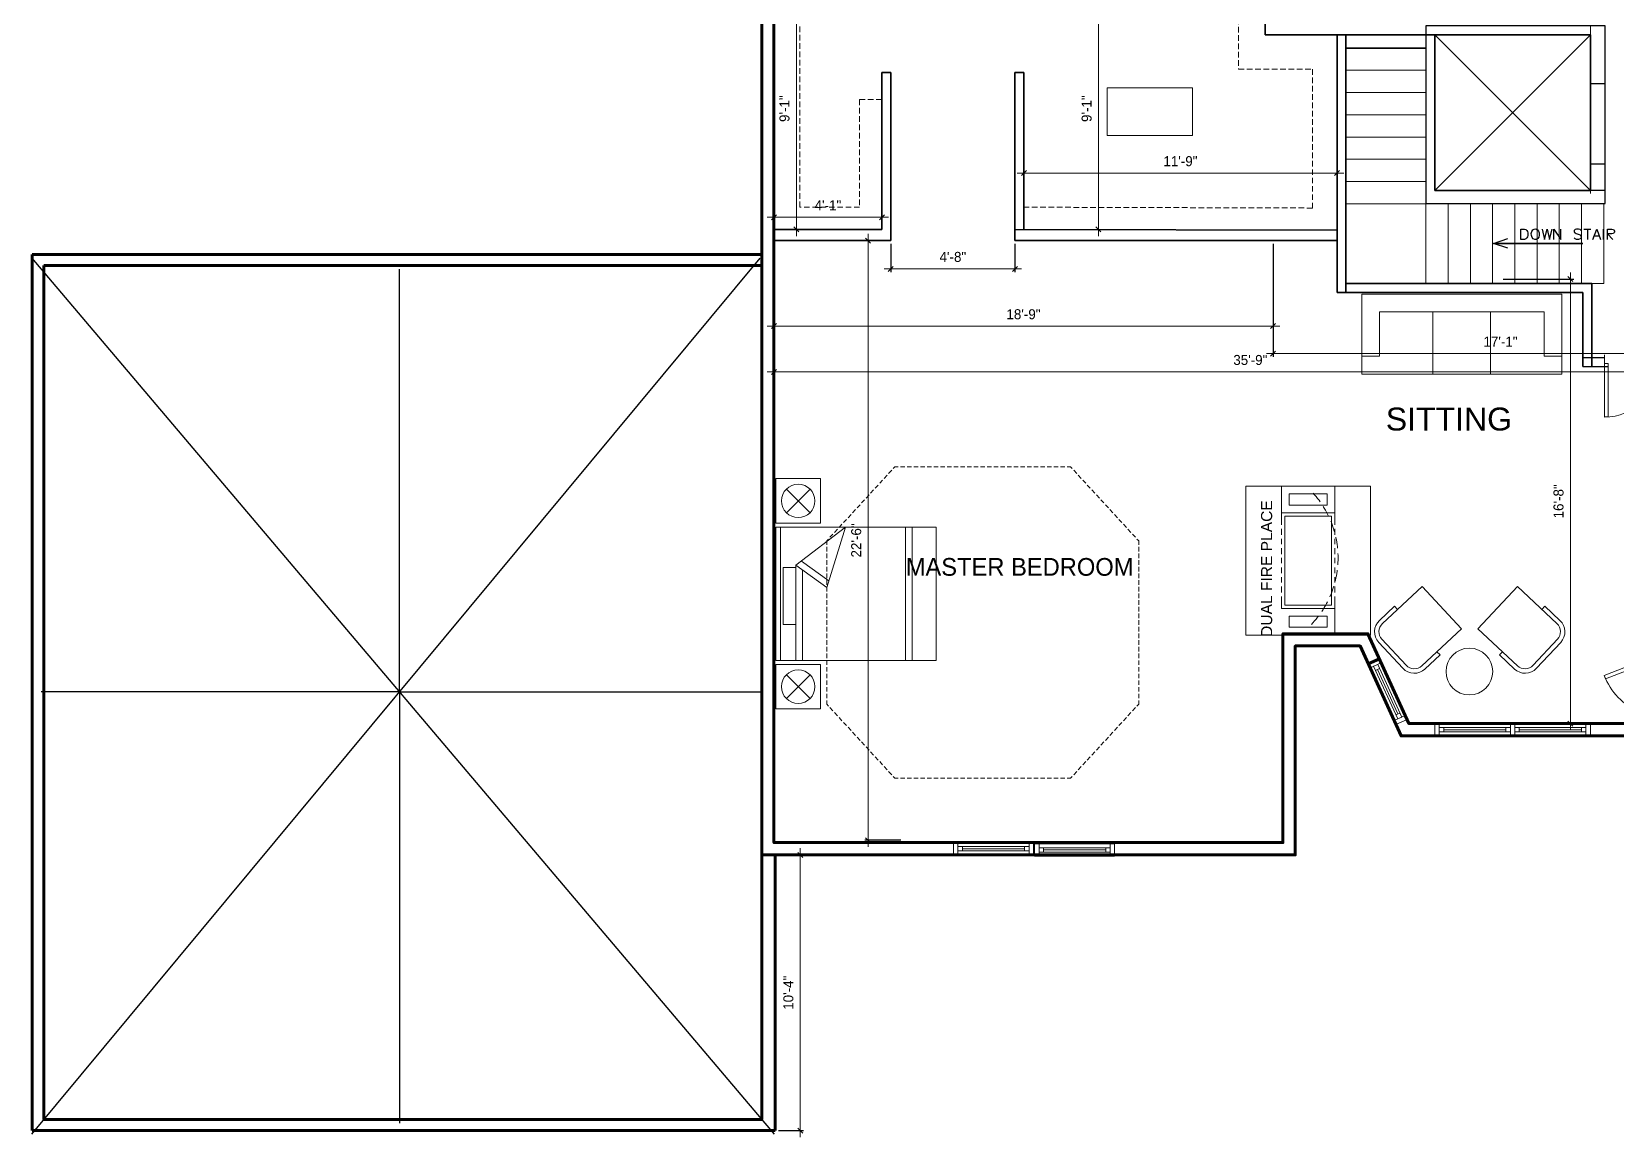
# Model space of a CAD drawing. Extents: x 2753 to 8941, y 12146 to 15850.
# Drawn here: x 6699 to 7412, y 13541 to 14038 of the extents above; entities that cross this region are included whole.
import ezdxf

# ---------------------------------------------------------------- set-up
doc = ezdxf.new("R2010")
doc.units = 0
doc.header["$LTSCALE"] = 20
doc.header["$MEASUREMENT"] = 0
doc.linetypes.add('HIDDEN', pattern=[0.375, 0.25, -0.125])
doc.linetypes.add('Hidden (½x)', pattern=[0.1875, 0.125, -0.0625])
doc.layers.get('0').update_dxf_attribs({"lineweight": 9})
doc.layers.get('DefPoints').update_dxf_attribs({"color": 17})
for name, color, linetype in [('$0$01', 1, 'Continuous'), ('A-WALL-PATT', 253, 'Continuous'), ('A-WALL-PATT-I', 1, 'Continuous'), ('ARROW', 4, 'Continuous'), ('EX-BLDG_EXTERIOR', 1, 'Continuous'), ('PDF3_Text', 7, 'Continuous'), ('PDF5_0', 7, 'Continuous'), ('PEL_INT', 1, 'Continuous'), ('S-DIM', 3, 'Continuous'), ('S-GRID-DIM', 1, 'Continuous'), ('S-HATCH', 8, 'Continuous')]:
    doc.layers.add(name, color=color, linetype=linetype)
for name, color, linetype, lineweight in [('A-FINE-15', 4, 'Continuous', 15), ('A-stairs', 30, 'Continuous', 13), ('A-Wall-New', 1, 'Continuous', 50), ('A-Wall-Partition', 3, 'Continuous', 35), ('A-windoor', 2, 'Continuous', 13), ('AFURNITURE', 134, 'Continuous', 18), ('DIM', 8, 'Continuous', 5), ('door', 43, 'Continuous', 13), ('EL-window 2', 134, 'Continuous', 9), ('Furniture', 132, 'Continuous', 5), ('P-visible1', 33, 'Continuous', 20), ('TEXT', 6, 'Continuous', 25)]:
    doc.layers.add(name, color=color, linetype=linetype, lineweight=lineweight)
doc.styles.add('PDF Arial', font='arial.ttf')
doc.styles.get("Standard").update_dxf_attribs({"font": 'stylu.ttf'})
doc.dimstyles.new('Forum 24', dxfattribs={"dimscale": 24, "dimtxt": 0.1875, "dimasz": 0.09375, "dimexe": 0.0625, "dimexo": 0.0625, "dimgap": 0.125, "dimtad": 1, "dimdec": 4, "dimrnd": 1, "dimzin": 7, "dimdsep": 46, "dimlunit": 4, "dimtxsty": 'Standard', "dimblk": 'OBLIQUE', "dimblk1": 'DIMTICK', "dimblk2": 'OBLIQUE', "dimcen": -0.0625, "dimdle": 0.125, "dimclrd": 256, "dimclre": 256, "dimclrt": 256, "dimadec": 0, "dimazin": 0, "dimtfac": 1, "dimtdec": 4, "dimtmove": 1, "dimatfit": 3, "dimfxl": 0.0625, "dimtvp": 1.2, "dimfrac": 2, "dimtolj": 1, "dimtzin": 7, "dimlwd": 13, "dimarcsym": 0})

# ---------------------------------------------------------------- blocks, each defined once
blk = doc.blocks.new('_Oblique')
at = {"color": 0, "linetype": 'ByBlock', "lineweight": -2}
blk.add_line((-0.5, -0.5), (0.5, 0.5), dxfattribs=at)
blk = doc.blocks.new('*D806')
at = {"layer": 'DefPoints', "color": 0, "transparency": 16777216}
for p in [(7145.79, 14057.53), (7145.79, 13948.92), (7179.02, 13948.92)]:
    blk.add_point(p, dxfattribs=at)
at = {"layer": 'S-HATCH', "lineweight": 13, "transparency": 16777216}
blk.add_line((7179.02, 14060.53), (7179.02, 13945.92), dxfattribs=at)
at = {"layer": 'S-HATCH', "lineweight": -2, "transparency": 16777216}
for p, q in [((7147.29, 14057.53), (7180.52, 14057.53)), ((7147.29, 13948.92), (7180.52, 13948.92))]:
    blk.add_line(p, q, dxfattribs=at)
at = {"layer": 'S-HATCH', "lineweight": 13, "transparency": 16777216, "xscale": 2.25, "yscale": 2.25, "zscale": 2.25}
for p, rotation in [((7179.02, 14057.53), 90), ((7179.02, 13948.92), 270)]:
    blk.add_blockref('_Oblique', p, dxfattribs=dict(at, rotation=rotation))
at = {"layer": 'S-HATCH', "transparency": 16777216, "insert": (7173.7, 14003.23), "char_height": 4.5, "attachment_point": 5, "rotation": 90}
blk.add_mtext('\\A1;9\'-1"', dxfattribs=at)
blk = doc.blocks.new('DIMTICK')
for p, q in [((-1, 0), (1, 0)), ((0, 1), (0, -1))]:
    blk.add_line(p, q)
at = {"const_width": 0.141}
blk.add_lwpolyline([(0.71, 0.71), (-0.71, -0.71)], dxfattribs=at)
blk = doc.blocks.new('*D808')
at = {"layer": 'DefPoints', "color": 0, "transparency": 16777216}
for p in [(7085.58, 13943.92), (7075.39, 13674.22), (7091.58, 13674.22)]:
    blk.add_point(p, dxfattribs=at)
at = {"layer": 'S-HATCH', "lineweight": 13, "transparency": 16777216}
blk.add_line((7075.39, 13946.92), (7075.39, 13671.22), dxfattribs=at)
at = {"layer": 'S-HATCH', "lineweight": -2, "transparency": 16777216}
for p, q in [((7084.08, 13943.92), (7073.89, 13943.92)), ((7090.08, 13674.22), (7073.89, 13674.22))]:
    blk.add_line(p, q, dxfattribs=at)
at = {"layer": 'S-HATCH', "lineweight": 13, "transparency": 16777216, "xscale": 2.25, "yscale": 2.25, "zscale": 2.25}
for p, rotation in [((7075.39, 13943.92), 90), ((7075.39, 13674.22), 270)]:
    blk.add_blockref('_Oblique', p, dxfattribs=dict(at, rotation=rotation))
at = {"layer": 'S-HATCH', "transparency": 16777216, "insert": (7070.06, 13809.07), "char_height": 4.5, "attachment_point": 5, "rotation": 90}
blk.add_mtext('\\A1;22\'-6"', dxfattribs=at)
blk = doc.blocks.new('*U675')
for p, q in [((-12, 0), (14, 0)), ((-12, -3.75), (-12, -1.75)), ((-12, -1.75), (14, -1.75)), ((14, -3.75), (-12, -3.75)), ((-12, -5.5), (14, -5.5)), ((-10, -1.75), (-10, -3.75)), ((12, -2.75), (-10, -2.75)), ((12, -1.75), (12, -3.75)), ((14, -1.75), (14, -3.75))]:
    blk.add_line(p, q)
blk.add_lwpolyline([(-12, -5.5), (-14, -5.5), (-14, 0), (-12, 0)], close=True)
at = {"extrusion": (0, 0, -1)}
blk.add_lwpolyline([(-14, -5.5), (-16, -5.5), (-16, 0), (-14, 0)], close=True, dxfattribs=at)
blk = doc.blocks.new('*U671')
for p, q in [((-12, 0), (20, 0)), ((-12, -3.75), (-12, -1.75)), ((-12, -1.75), (20, -1.75)), ((20, -3.75), (-12, -3.75)), ((-12, -5.5), (20, -5.5)), ((-10, -1.75), (-10, -3.75)), ((18, -2.75), (-10, -2.75)), ((18, -1.75), (18, -3.75)), ((20, -1.75), (20, -3.75))]:
    blk.add_line(p, q)
blk.add_lwpolyline([(-12, -5.5), (-14, -5.5), (-14, 0), (-12, 0)], close=True)
at = {"extrusion": (0, 0, -1)}
blk.add_lwpolyline([(-20, -5.5), (-22, -5.5), (-22, 0), (-20, 0)], close=True, dxfattribs=at)
blk = doc.blocks.new('*U674')
for p, q in [((-18, 0), (14, 0)), ((-18, -3.75), (-18, -1.75)), ((-18, -1.75), (14, -1.75)), ((14, -3.75), (-18, -3.75)), ((-18, -5.5), (14, -5.5)), ((-16, -1.75), (-16, -3.75)), ((12, -2.75), (-16, -2.75)), ((12, -1.75), (12, -3.75)), ((14, -1.75), (14, -3.75))]:
    blk.add_line(p, q)
blk.add_lwpolyline([(-18, -5.5), (-20, -5.5), (-20, 0), (-18, 0)], close=True)
at = {"extrusion": (0, 0, -1)}
blk.add_lwpolyline([(-14, -5.5), (-16, -5.5), (-16, 0), (-14, 0)], close=True, dxfattribs=at)
blk = doc.blocks.new('*U606')
for p, q in [((-30, 0), (-30, 4)), ((0, 0), (0, 4))]:
    blk.add_line(p, q)
blk.add_lwpolyline([(0, 0), (-21.21, -21.21), (-22.45, -19.98), (-1.24, 1.24)], close=True)
blk.add_arc((0, 0), 30, 180, 225)
blk = doc.blocks.new('bb')
at = {"layer": 'P-visible1', "lineweight": 13}
for points in [[(7081.1, 7192.56), (7081.1, 7216.56), (7082.86, 7216.56), (7082.86, 7192.56)], [(7129.1, 7192.56), (7129.1, 7216.56), (7127.34, 7216.56), (7127.34, 7192.56)]]:
    blk.add_lwpolyline(points, close=True, dxfattribs=at)
for points in [[(7081.1, 7192.56), (7081.1, 7188.56)], [(7104.66, 7192.56), (7104.66, 7188.56)], [(7105.1, 7192.56), (7105.1, 7188.56)], [(7105.1, 7192.56), (7105.1, 7188.56)], [(7105.54, 7192.56), (7105.54, 7188.56)], [(7129.1, 7192.56), (7129.1, 7188.56)]]:
    blk.add_lwpolyline(points, dxfattribs=at)
at = {"layer": 'P-visible1', "lineweight": 70}
for points in [[(7105.1, 7192.44), (7104.66, 7192.44)], [(7105.1, 7188.96), (7104.66, 7188.96)], [(7105.1, 7192.44), (7105.54, 7192.44)], [(7105.1, 7188.96), (7105.54, 7188.96)]]:
    blk.add_lwpolyline(points, dxfattribs=at)
at = {"layer": 'P-visible1', "lineweight": 13}
for centre, start, end in [((7081.03, 7192.65), 359.95229, 89.95222), ((7129.18, 7192.65), 90.04778, 180.04771)]:
    blk.add_arc(centre, 24, start, end, dxfattribs=at)
blk = doc.blocks.new('*D837')
at = {"layer": 'DefPoints', "color": 0, "transparency": 16777216}
for p in [(7085.58, 13943.92), (7141.45, 13943.92), (7141.45, 13931.2)]:
    blk.add_point(p, dxfattribs=at)
at = {"layer": 'S-HATCH', "lineweight": -2, "transparency": 16777216}
for p, q in [((7085.58, 13942.42), (7085.58, 13929.7)), ((7141.45, 13942.42), (7141.45, 13929.7))]:
    blk.add_line(p, q, dxfattribs=at)
at = {"layer": 'S-HATCH', "lineweight": 13, "transparency": 16777216}
blk.add_line((7082.58, 13931.2), (7144.45, 13931.2), dxfattribs=at)
at = {"layer": 'S-HATCH', "lineweight": 13, "transparency": 16777216, "xscale": 2.25, "yscale": 2.25, "zscale": 2.25, "rotation": 180}
blk.add_blockref('_Oblique', (7085.58, 13931.2), dxfattribs=at)
at = {"layer": 'S-HATCH', "lineweight": 13, "transparency": 16777216, "xscale": 2.25, "yscale": 2.25, "zscale": 2.25}
blk.add_blockref('_Oblique', (7141.45, 13931.2), dxfattribs=at)
at = {"layer": 'S-HATCH', "transparency": 16777216, "insert": (7113.52, 13936.55), "char_height": 4.5, "attachment_point": 5}
blk.add_mtext('\\A1;4\'-8"', dxfattribs=at)
blk = doc.blocks.new('A$C13B4006E')
at = {"layer": 'Furniture'}
for p, q in [((0, 83.54), (0, 103.54)), ((0, 103.54), (20, 103.54)), ((20, 83.54), (20, 103.54)), ((4.68, 98.86), (15.32, 88.21)), ((4.68, 88.21), (15.32, 98.86)), ((0, 83.54), (20, 83.54)), ((2, 21.77), (2, 81.77)), ((9, 38.97), (9, 81.77)), ((12, 41.12), (12, 81.77)), ((58.34, 81.77), (58.34, 21.77)), ((61.34, 81.77), (61.34, 21.77)), ((9, 38.97), (22.88, 48.93)), ((11.48, 37.05), (23.81, 45.91)), ((22.88, 48.93), (31.26, 21.77)), ((31.26, 21.77), (9, 38.97)), ((0, 20), (20, 20)), ((0, 20), (0, 0)), ((4.68, 4.68), (15.32, 15.32)), ((4.68, 15.32), (15.32, 4.68)), ((20, 20), (20, 0)), ((0, 0), (20, 0))]:
    blk.add_line(p, q, dxfattribs=at)
blk.add_lwpolyline([(72, 81.77), (0, 81.77), (0, 21.77), (72, 21.77)], close=True, dxfattribs=at)
blk.add_lwpolyline([(9, 39.96), (3.3, 39.96), (3.3, 65.54), (9, 65.54)], dxfattribs=at)
for centre in [(10, 93.54), (10, 10)]:
    blk.add_circle(centre, 7.53, dxfattribs=at)
blk = doc.blocks.new('*D841')
at = {"layer": 'DefPoints', "color": 0, "transparency": 16777216}
for p in [(7257.55, 13931.92), (7462.23, 13931.92), (7462.23, 13893.07)]:
    blk.add_point(p, dxfattribs=at)
at = {"layer": 'S-HATCH', "lineweight": -2, "transparency": 16777216}
for p, q in [((7257.55, 13930.42), (7257.55, 13891.57)), ((7462.23, 13930.42), (7462.23, 13891.57))]:
    blk.add_line(p, q, dxfattribs=at)
at = {"layer": 'S-HATCH', "lineweight": 13, "transparency": 16777216}
blk.add_line((7254.55, 13893.07), (7465.23, 13893.07), dxfattribs=at)
at = {"layer": 'S-HATCH', "lineweight": 13, "transparency": 16777216, "xscale": 2.25, "yscale": 2.25, "zscale": 2.25, "rotation": 180}
blk.add_blockref('_Oblique', (7257.55, 13893.07), dxfattribs=at)
at = {"layer": 'S-HATCH', "lineweight": 13, "transparency": 16777216, "xscale": 2.25, "yscale": 2.25, "zscale": 2.25}
blk.add_blockref('_Oblique', (7462.23, 13893.07), dxfattribs=at)
at = {"layer": 'S-HATCH', "transparency": 16777216, "insert": (7359.89, 13898.48), "char_height": 4.5, "attachment_point": 5}
blk.add_mtext('\\A1;17\'-1"', dxfattribs=at)
blk = doc.blocks.new('*D842')
at = {"layer": 'DefPoints', "color": 0, "transparency": 16777216}
for p in [(7033.04, 13943.92), (7257.55, 13943.92), (7033.04, 13905.43)]:
    blk.add_point(p, dxfattribs=at)
at = {"layer": 'S-HATCH', "lineweight": -2, "transparency": 16777216}
for p, q in [((7033.04, 13942.42), (7033.04, 13903.93)), ((7257.55, 13942.42), (7257.55, 13903.93))]:
    blk.add_line(p, q, dxfattribs=at)
at = {"layer": 'S-HATCH', "lineweight": 13, "transparency": 16777216}
blk.add_line((7260.55, 13905.43), (7030.04, 13905.43), dxfattribs=at)
at = {"layer": 'S-HATCH', "lineweight": 13, "transparency": 16777216, "xscale": 2.25, "yscale": 2.25, "zscale": 2.25, "rotation": 180}
blk.add_blockref('_Oblique', (7033.04, 13905.43), dxfattribs=at)
at = {"layer": 'S-HATCH', "lineweight": 13, "transparency": 16777216, "xscale": 2.25, "yscale": 2.25, "zscale": 2.25}
blk.add_blockref('_Oblique', (7257.55, 13905.43), dxfattribs=at)
at = {"layer": 'S-HATCH', "transparency": 16777216, "insert": (7145.29, 13910.76), "char_height": 4.5, "attachment_point": 5}
blk.add_mtext('\\A1;18\'-9"', dxfattribs=at)
blk = doc.blocks.new('A$C4D910482')
at = {"layer": 'Furniture', "linetype": 'Continuous'}
for p, q in [((16.29, 27.96), (16.29, 29.96)), ((2, 22.96), (2, 7)), ((31.34, 27.96), (7, 27.96)), ((31.34, 2), (31.34, 27.96)), ((7, 2), (31.34, 2)), ((16.29, 0), (16.29, 2))]:
    blk.add_line(p, q, dxfattribs=at)
for points in [[(16.29, 29.96), (7, 29.96)], [(0, 22.96), (0, 7)], [(7, 0), (16.29, 0)]]:
    blk.add_lwpolyline(points, dxfattribs=at)
for centre, radius, start, end in [((7, 22.96), 7, 90, 180), ((7, 22.96), 5, 90, 180), ((7, 7), 7, 180, 270), ((7, 7), 5, 180, 270)]:
    blk.add_arc(centre, radius, start, end, dxfattribs=at)
blk = doc.blocks.new('A$C7F3F290D')
at = {"layer": 'Furniture', "linetype": 'Continuous'}
for p, q in [((32, 28), (32, 0)), ((58, 28), (58, 0)), ((8, 8), (0, 8)), ((90, 8), (82, 8))]:
    blk.add_line(p, q, dxfattribs=at)
blk.add_lwpolyline([(0, 36), (90, 36), (90, 0), (0, 0)], close=True, dxfattribs=at)
blk.add_lwpolyline([(8, 8), (8, 28), (82, 28), (82, 8)], dxfattribs=at)
blk = doc.blocks.new('*D851')
at = {"layer": 'DefPoints', "color": 0, "transparency": 16777216}
for p in [(7044.89, 13667.68), (7033.54, 13543.68), (7044.89, 13543.68)]:
    blk.add_point(p, dxfattribs=at)
at = {"layer": 'DIM', "lineweight": 13, "transparency": 16777216}
blk.add_line((7044.89, 13670.68), (7044.89, 13540.68), dxfattribs=at)
at = {"layer": 'DIM', "lineweight": -2, "transparency": 16777216}
blk.add_line((7035.04, 13543.68), (7046.39, 13543.68), dxfattribs=at)
at = {"layer": 'DIM', "lineweight": 13, "transparency": 16777216, "xscale": 2.25, "yscale": 2.25, "zscale": 2.25}
for p, rotation in [((7044.89, 13667.68), 90), ((7044.89, 13543.68), 270)]:
    blk.add_blockref('_Oblique', p, dxfattribs=dict(at, rotation=rotation))
at = {"layer": 'DIM', "transparency": 16777216, "insert": (7039.52, 13605.68), "char_height": 4.5, "attachment_point": 5, "rotation": 90}
blk.add_mtext('\\A1;10\'-4"', dxfattribs=at)
blk = doc.blocks.new('*D800')
at = {"layer": 'DefPoints', "color": 0, "transparency": 16777216}
for p in [(7081.58, 13954.44), (7033.04, 13948.92), (7081.58, 13948.92)]:
    blk.add_point(p, dxfattribs=at)
at = {"layer": 'DIM', "lineweight": 13, "transparency": 16777216}
blk.add_line((7030.04, 13954.44), (7084.58, 13954.44), dxfattribs=at)
at = {"layer": 'DIM', "lineweight": -2, "transparency": 16777216}
for p, q in [((7033.04, 13950.42), (7033.04, 13955.94)), ((7081.58, 13950.42), (7081.58, 13955.94))]:
    blk.add_line(p, q, dxfattribs=at)
at = {"layer": 'DIM', "lineweight": 13, "transparency": 16777216, "xscale": 2.25, "yscale": 2.25, "zscale": 2.25, "rotation": 180}
blk.add_blockref('_Oblique', (7033.04, 13954.44), dxfattribs=at)
at = {"layer": 'DIM', "lineweight": 13, "transparency": 16777216, "xscale": 2.25, "yscale": 2.25, "zscale": 2.25}
blk.add_blockref('_Oblique', (7081.58, 13954.44), dxfattribs=at)
at = {"layer": 'DIM', "transparency": 16777216, "insert": (7057.31, 13959.79), "char_height": 4.5, "attachment_point": 5}
blk.add_mtext('\\A1;4\'-1"', dxfattribs=at)
blk = doc.blocks.new('*D801')
at = {"layer": 'DefPoints', "color": 0, "transparency": 16777216}
for p in [(7033.64, 14057.53), (7033.64, 13948.92), (7043.1, 13948.92)]:
    blk.add_point(p, dxfattribs=at)
at = {"layer": 'DIM', "lineweight": 13, "transparency": 16777216}
blk.add_line((7043.1, 14060.53), (7043.1, 13945.92), dxfattribs=at)
at = {"layer": 'DIM', "lineweight": -2, "transparency": 16777216}
for p, q in [((7035.14, 14057.53), (7044.6, 14057.53)), ((7035.14, 13948.92), (7044.6, 13948.92))]:
    blk.add_line(p, q, dxfattribs=at)
at = {"layer": 'DIM', "lineweight": 13, "transparency": 16777216, "xscale": 2.25, "yscale": 2.25, "zscale": 2.25}
for p, rotation in [((7043.1, 14057.53), 90), ((7043.1, 13948.92), 270)]:
    blk.add_blockref('_Oblique', p, dxfattribs=dict(at, rotation=rotation))
at = {"layer": 'DIM', "transparency": 16777216, "insert": (7037.78, 14003.23), "char_height": 4.5, "attachment_point": 5, "rotation": 90}
blk.add_mtext('\\A1;9\'-1"', dxfattribs=at)
blk = doc.blocks.new('*D802')
at = {"layer": 'DefPoints', "color": 0, "transparency": 16777216}
for p in [(7359.6, 13926.61), (7366.33, 13726.69), (7391.35, 13726.69)]:
    blk.add_point(p, dxfattribs=at)
at = {"layer": 'DIM', "lineweight": -2, "transparency": 16777216}
for p, q in [((7361.1, 13926.61), (7392.85, 13926.61)), ((7367.83, 13726.69), (7392.85, 13726.69))]:
    blk.add_line(p, q, dxfattribs=at)
at = {"layer": 'DIM', "lineweight": 13, "transparency": 16777216}
blk.add_line((7391.35, 13929.61), (7391.35, 13723.69), dxfattribs=at)
at = {"layer": 'DIM', "lineweight": 13, "transparency": 16777216, "xscale": 2.25, "yscale": 2.25, "zscale": 2.25}
for p, rotation in [((7391.35, 13926.61), 90), ((7391.35, 13726.69), 270)]:
    blk.add_blockref('_Oblique', p, dxfattribs=dict(at, rotation=rotation))
at = {"layer": 'DIM', "transparency": 16777216, "insert": (7386.01, 13826.65), "char_height": 4.5, "attachment_point": 5, "rotation": 90}
blk.add_mtext('\\A1;16\'-8"', dxfattribs=at)
blk = doc.blocks.new('*D855')
at = {"layer": 'A-WALL-PATT', "lineweight": -2, "transparency": 16777216}
for p, q in [((7033.04, 13913.92), (7033.04, 13883.36)), ((7461.65, 13913.92), (7461.65, 13883.36))]:
    blk.add_line(p, q, dxfattribs=at)
at = {"layer": 'A-WALL-PATT', "lineweight": 13, "transparency": 16777216}
blk.add_line((7464.65, 13884.86), (7030.04, 13884.86), dxfattribs=at)
at = {"layer": 'DefPoints', "color": 0, "transparency": 16777216}
for p in [(7033.04, 13915.42), (7461.65, 13915.42), (7033.04, 13884.86)]:
    blk.add_point(p, dxfattribs=at)
at = {"layer": 'A-WALL-PATT', "lineweight": 13, "transparency": 16777216, "xscale": 2.25, "yscale": 2.25, "zscale": 2.25, "rotation": 180}
blk.add_blockref('_Oblique', (7033.04, 13884.86), dxfattribs=at)
at = {"layer": 'A-WALL-PATT', "lineweight": 13, "transparency": 16777216, "xscale": 2.25, "yscale": 2.25, "zscale": 2.25}
blk.add_blockref('_Oblique', (7461.65, 13884.86), dxfattribs=at)
at = {"layer": 'A-WALL-PATT', "transparency": 16777216, "insert": (7247.34, 13890.2), "char_height": 4.5, "attachment_point": 5}
blk.add_mtext('\\A1;35\'-9"', dxfattribs=at)
blk = doc.blocks.new('*D769')
at = {"layer": 'A-WALL-PATT', "lineweight": 13, "transparency": 16777216}
blk.add_line((7142.45, 13974.27), (7289.35, 13974.27), dxfattribs=at)
at = {"layer": 'A-WALL-PATT', "lineweight": -2, "transparency": 16777216}
for p, q in [((7145.45, 13975.52), (7145.45, 13972.77)), ((7286.35, 13975.52), (7286.35, 13972.77))]:
    blk.add_line(p, q, dxfattribs=at)
at = {"layer": 'DefPoints', "color": 0, "transparency": 16777216}
for p in [(7145.45, 13977.02), (7286.35, 13977.02), (7286.35, 13974.27)]:
    blk.add_point(p, dxfattribs=at)
at = {"layer": 'A-WALL-PATT', "lineweight": 13, "transparency": 16777216, "xscale": 2.25, "yscale": 2.25, "zscale": 2.25, "rotation": 180}
blk.add_blockref('_Oblique', (7145.45, 13974.27), dxfattribs=at)
at = {"layer": 'A-WALL-PATT', "lineweight": 13, "transparency": 16777216, "xscale": 2.25, "yscale": 2.25, "zscale": 2.25}
blk.add_blockref('_Oblique', (7286.35, 13974.27), dxfattribs=at)
at = {"layer": 'A-WALL-PATT', "transparency": 16777216, "insert": (7215.9, 13979.59), "char_height": 4.5, "attachment_point": 5}
blk.add_mtext('\\A1;11\'-9"', dxfattribs=at)

msp = doc.modelspace()

# ---------------------------------------------------------------- linework, layer by layer
at = {"layer": '$0$01'}
for p, q in [((7406.93941, 13998.12777), (7406.93941, 14004.86601)), ((7406.94361, 13961.56565), (7406.94361, 14001.06565))]:
    msp.add_line(p, q, dxfattribs=at)
at = {"layer": '$0$01', "lineweight": 25}
for points in [[(7326.34507, 13960.64463), (7406.94361, 13960.64463), (7406.94361, 14040.48318), (7326.34507, 14040.48318)], [(7400.38374, 13966.48451), (7330.38498, 14036.48327), (7330.38498, 13966.48451), (7400.38374, 14036.48327), (7400.38374, 13966.48451), (7330.38498, 13966.48451), (7330.38498, 14036.48327), (7400.38374, 14036.48327), (7330.38498, 14036.48327), (7330.38498, 13966.52451), (7330.38498, 14036.48327), (7400.38374, 14036.48327), (7330.38498, 14036.48327), (7330.38498, 13966.48451), (7400.38374, 13966.48451), (7400.38374, 14036.48327), (7330.38498, 13966.48451), (7330.38498, 14036.48327)], [(7400.38374, 13966.48451), (7330.38498, 14036.48327), (7330.38498, 13966.48451), (7400.38374, 14036.48327), (7400.38374, 13966.48451), (7330.38498, 13966.48451), (7330.38498, 14036.48327), (7400.38374, 14036.48327), (7330.38498, 14036.48327), (7330.38498, 13966.52451), (7330.38498, 14036.48327), (7400.38374, 14036.48327), (7330.38498, 14036.48327), (7330.38498, 13966.48451), (7400.38374, 13966.48451), (7400.38374, 14036.48327), (7330.38498, 13966.48451), (7330.38498, 14036.48327)], [(7330.38498, 13966.48451), (7406.94361, 13966.52451)], [(7330.38498, 13966.48451), (7406.94361, 13966.52451)], [(7369.10418, 13944.44496), (7369.10418, 13949.08487), (7370.66415, 13949.08487), (7371.34414, 13948.88487), (7371.78413, 13948.40488), (7371.98412, 13947.96489), (7372.22412, 13947.3249), (7372.22412, 13946.20493), (7371.98412, 13945.56494), (7371.78413, 13945.12495), (7371.34414, 13944.64496), (7370.66415, 13944.44496)]]:
    msp.add_lwpolyline(points, close=True, dxfattribs=at)
at = {"layer": '$0$01', "lineweight": 0}
msp.add_lwpolyline([(7400.38374, 14040.48318), (7400.38374, 13965.08454)], close=True, dxfattribs=at)
at = {"layer": '$0$01', "lineweight": 25}
for points in [[(7400.38374, 14036.48327), (7330.38498, 14036.48327), (7330.38498, 13966.52451)], [(7400.38374, 14036.48327), (7330.38498, 14036.48327), (7330.38498, 13966.48451), (7400.38374, 13966.48451), (7400.38374, 14036.48327), (7330.38498, 13966.48451), (7330.38498, 14036.48327), (7400.38374, 13966.48451)], [(7400.38374, 14014.48351), (7406.94361, 14014.48351)], [(7400.38374, 13978.48426), (7406.94361, 13978.48426)], [(7406.94361, 13966.52451), (7330.38498, 13966.48451)], [(7363.18431, 13940.44505), (7356.78444, 13942.645), (7396.94361, 13942.645), (7356.78444, 13942.645), (7363.18431, 13944.88495)], [(7378.62399, 13949.08487), (7379.74396, 13944.44496), (7380.86394, 13949.08487), (7381.94392, 13944.44496), (7383.06389, 13949.08487)], [(7383.94388, 13944.44496), (7383.94388, 13949.08487), (7387.02381, 13944.44496), (7387.02381, 13949.08487)], [(7396.10362, 13948.40488), (7395.66363, 13948.88487), (7394.98365, 13949.08487), (7394.10367, 13949.08487), (7393.46368, 13948.88487), (7393.02369, 13948.40488), (7393.02369, 13947.96489), (7393.22368, 13947.5249), (7393.46368, 13947.3249), (7393.90367, 13947.08491), (7395.22364, 13946.64492), (7395.66363, 13946.44492), (7395.90363, 13946.20493), (7396.10362, 13945.76494), (7396.10362, 13945.12495), (7395.66363, 13944.64496), (7394.98365, 13944.44496), (7394.10367, 13944.44496), (7393.46368, 13944.64496), (7393.02369, 13945.12495)], [(7397.4236, 13949.08487), (7400.54353, 13949.08487)], [(7398.98356, 13949.08487), (7398.98356, 13944.44496)]]:
    msp.add_lwpolyline(points, dxfattribs=at)
msp.add_ellipse((7375.53872, 13946.75352), major_axis=(0.01606, 2.40432), ratio=0.752077267, start_param=0.251651534, end_param=6.534836841, dxfattribs=at)
at = {"layer": 'A-FINE-15'}
for points in [[(7261.30473, 13766.48686), (7245.30473, 13766.48686), (7245.30473, 13833.44686), (7261.38406, 13833.44686), (7245.38406, 13833.44686)], [(7285.30473, 13833.44686), (7261.30473, 13833.44686), (7285.30473, 13833.44686), (7285.30473, 13821.44686), (7261.30473, 13821.44686)], [(7261.30539, 13833.44686), (7261.78473, 13833.44686), (7261.38473, 13833.44686)], [(7261.38466, 13833.44686), (7261.38466, 13821.44686), (7285.38466, 13821.44686), (7285.38466, 13833.44686)], [(7266.82459, 13833.44686), (7285.38459, 13833.44686), (7266.82459, 13833.44686)], [(7301.30473, 13833.44686), (7285.30473, 13833.44686)], [(7285.38466, 13766.48686), (7301.38466, 13766.48686), (7301.38466, 13833.44686), (7285.38466, 13833.44686)], [(7261.30473, 13821.44686), (7261.30473, 13816.08686)], [(7285.38466, 13821.44686), (7285.38466, 13816.08686)], [(7261.30473, 13814.24686), (7261.30473, 13811.60686)], [(7261.30473, 13809.84686), (7261.30473, 13807.44686)], [(7285.38466, 13814.24686), (7285.38466, 13811.60686)], [(7285.38466, 13809.84686), (7285.38466, 13807.44686)], [(7261.30473, 13805.60686), (7261.30473, 13802.96686)], [(7285.38466, 13805.60686), (7285.38466, 13802.96686)], [(7261.30473, 13801.20686), (7261.30473, 13798.80686)], [(7261.30473, 13796.96686), (7261.30473, 13794.32686)], [(7285.38466, 13801.20686), (7285.38466, 13798.80686)], [(7285.38466, 13796.96686), (7285.38466, 13794.32686)], [(7261.30473, 13792.56686), (7261.30473, 13790.16686)], [(7261.30473, 13788.32686), (7261.30473, 13785.68686)], [(7285.38466, 13792.56686), (7285.38466, 13790.16686)], [(7285.38466, 13788.32686), (7285.38466, 13785.68686)], [(7261.38466, 13783.92686), (7261.38466, 13778.48686), (7265.94466, 13778.48686)], [(7285.38466, 13783.92686), (7285.38466, 13778.48686)], [(7261.30473, 13778.48686), (7285.30473, 13778.48686), (7285.30473, 13766.48686)], [(7267.70466, 13778.48686), (7270.34533, 13778.48686)], [(7272.18459, 13778.48686), (7274.58459, 13778.48686)], [(7276.34459, 13778.48686), (7278.98393, 13778.48686)], [(7280.82459, 13778.48686), (7285.38459, 13778.48686)], [(7261.30473, 13766.48686), (7285.30473, 13766.48686), (7261.30473, 13766.48686)], [(7266.82459, 13766.48686), (7285.38459, 13766.48686), (7266.82459, 13766.48686)]]:
    msp.add_lwpolyline(points, dxfattribs=at)
for points in [[(7264.82399, 13824.96686), (7264.82399, 13830.00752), (7281.86466, 13830.00752), (7281.86466, 13824.96686), (7281.86466, 13830.00752), (7264.82399, 13830.00752)], [(7281.86526, 13824.96686), (7264.82459, 13824.96686)], [(7283.86466, 13820.00686), (7262.82399, 13820.00686), (7262.82399, 13780.00686), (7283.86466, 13780.00686)], [(7264.82399, 13774.96686), (7264.82399, 13770.00752), (7281.86466, 13770.00752), (7281.86466, 13774.96686), (7281.86466, 13770.00752), (7264.82399, 13770.00752)], [(7281.86526, 13774.96686), (7264.82459, 13774.96686)]]:
    msp.add_lwpolyline(points, close=True, dxfattribs=at)
at = {"layer": 'A-FINE-15', "linetype": 'Hidden (½x)', "ltscale": 2}
msp.add_arc((7243.32611, 13801.25024), 43.47261, 316.36278655, 43.63721345, dxfattribs=at)
at = {"layer": 'A-stairs'}
for p, q in [((7290.34581, 13960.64463), (7290.34581, 14030.48318)), ((7290.34581, 14030.48318), (7326.34507, 14030.48318)), ((7326.34507, 14030.48318), (7290.34581, 14030.48318)), ((7290.34581, 14030.48318), (7290.34581, 13960.64463)), ((7326.34507, 14020.48318), (7290.34581, 14020.48318)), ((7326.34507, 14010.48318), (7290.34581, 14010.48318)), ((7326.34507, 14000.48318), (7290.34581, 14000.48318)), ((7326.34507, 13990.48318), (7290.34581, 13990.48318)), ((7326.34507, 13980.48318), (7290.34581, 13980.48318)), ((7326.34507, 13970.48318), (7290.34581, 13970.48318)), ((7290.34581, 13924.64537), (7290.34581, 13960.64463)), ((7290.34581, 13960.64463), (7290.34581, 13924.64537)), ((7326.34507, 13960.48318), (7290.34581, 13960.48318)), ((7400.94574, 13924.60945), (7406.34486, 13924.60945))]:
    msp.add_line(p, q, dxfattribs=at)
for points in [[(7290.34581, 13924.64537), (7290.34581, 13960.64463), (7290.34581, 14030.48318), (7326.34507, 14030.48318), (7290.34581, 14030.48318), (7290.34581, 13960.64463)], [(7336.34486, 13924.64537), (7336.34486, 13960.64463)], [(7336.34486, 13924.64537), (7336.34486, 13960.64463)]]:
    msp.add_lwpolyline(points, close=True, dxfattribs=at)
for points in [[(7290.34581, 14030.48318), (7326.34507, 14030.48318), (7326.34507, 13960.64463), (7406.94361, 13960.64463), (7326.34507, 13960.64463), (7326.34507, 13924.64537), (7326.34507, 13960.64463), (7326.34507, 13924.64537)], [(7336.34486, 13960.64463), (7336.34486, 13924.64537)], [(7346.34486, 13960.64463), (7346.34486, 13924.64537)], [(7356.34486, 13960.64463), (7356.34486, 13924.64537)], [(7366.34486, 13960.64463), (7366.34486, 13924.64537)], [(7376.34486, 13960.64463), (7376.34486, 13924.64537)], [(7386.34486, 13960.64463), (7386.34486, 13924.64537)], [(7396.34486, 13960.64463), (7396.34486, 13924.64537)], [(7406.34486, 13960.64463), (7406.34486, 13924.64537)]]:
    msp.add_lwpolyline(points, dxfattribs=at)
at = {"layer": 'A-Wall-New', "lineweight": 70}
for p, q in [((7027.03678, 13937.67673), (6699.30928, 13937.67673)), ((6699.30928, 13937.67673), (6699.30928, 13543.67673)), ((6704.51632, 13548.67673), (6704.51632, 13932.67673)), ((7027.03678, 13932.67673), (6704.51632, 13932.67673)), ((7302.87912, 13761.36185), (7302.87912, 13761.62129)), ((7300.39907, 13753.55264), (7305.40204, 13755.83742)), ((7027.53678, 13548.67673), (7027.53678, 13667.67673)), ((7033.53678, 13543.67673), (7033.53678, 13667.67673)), ((7027.53678, 13548.67673), (6704.51632, 13548.67673)), ((6704.51632, 13543.67673), (6699.30928, 13543.67673)), ((7033.53678, 13543.67673), (6704.51632, 13543.67673))]:
    msp.add_line(p, q, dxfattribs=at)
for points in [[(7384.93852, 14319.12574), (7027.53678, 14319.12574), (7027.53678, 13667.67673), (7267.51632, 13667.67673), (7267.51632, 13761.62129), (7296.71424, 13761.62129), (7315.17862, 13721.18994), (7420.56234, 13721.18994), (7424.89119, 13730.66879)], [(7359.67803, 14313.62574), (7033.03678, 14313.62574), (7033.03678, 13673.17673), (7262.01632, 13673.17673), (7262.01632, 13767.12129), (7300.24888, 13767.12129), (7318.71325, 13726.68994), (7417.02771, 13726.68994), (7419.91539, 13733.01308)]]:
    msp.add_lwpolyline(points, dxfattribs=at)
at = {"layer": 'A-Wall-Partition'}
for p, q in [((7254.04852, 14036.44726), (7254.04852, 14209.21332)), ((7375.51255, 14036.44726), (7254.04852, 14036.44726)), ((7286.34581, 14036.44726), (7286.34581, 13920.64537)), ((7286.34795, 13920.60945), (7286.34795, 14030.44726)), ((7290.34581, 14036.44726), (7290.34581, 13920.64537)), ((7290.34795, 13924.60945), (7290.34795, 14030.44726)), ((7081.57882, 14019.52747), (7081.57882, 13948.92495)), ((7085.57882, 14019.52747), (7081.57882, 14019.52747)), ((7085.57882, 14019.52747), (7085.57882, 13943.92495)), ((7141.45382, 14019.52747), (7141.45382, 13943.92495)), ((7145.45382, 14019.52747), (7145.45382, 13949.04563)), ((7081.57882, 13948.92495), (7033.03678, 13948.92495)), ((7286.34581, 13948.61757), (7141.45382, 13948.92495)), ((7085.57882, 13943.92495), (7033.03678, 13943.92495)), ((7286.34581, 13943.92495), (7141.45382, 13943.92495)), ((7290.34795, 13924.60945), (7400.94574, 13924.60945)), ((7400.94574, 13924.60945), (7400.94574, 13887.31282)), ((7286.34795, 13920.60945), (7396.94574, 13920.60945)), ((7396.94574, 13920.60945), (7396.94574, 13887.31282))]:
    msp.add_line(p, q, dxfattribs=at)
msp.add_lwpolyline([(7141.45382, 14019.52747), (7145.45382, 14019.52747)], dxfattribs=at)
at = {"layer": 'A-WALL-PATT-I'}
msp.add_line((7408.06338, 13946.88491), (7410.4068, 13944.42753), dxfattribs=at)
at = {"layer": 'AFURNITURE', "linetype": 'HIDDEN', "ltscale": 0.5}
for p, q in [((7044.70638, 13958.92495), (7044.70967, 14047.52884)), ((7242.00147, 14047.52747), (7242.00147, 14020.94936)), ((7242.00147, 14020.94936), (7275.29285, 14020.94936)), ((7275.29285, 14020.94936), (7275.29285, 13958.55304)), ((7071.57882, 14007.3232), (7071.57882, 13958.92495)), ((7071.57882, 14007.3232), (7081.57882, 14007.3232)), ((7071.57882, 13958.92495), (7044.70638, 13958.92495)), ((7275.29285, 13958.55304), (7145.45382, 13958.92437))]:
    msp.add_line(p, q, dxfattribs=at)
at = {"layer": 'AFURNITURE'}
msp.add_lwpolyline([(7221.35413, 14012.60534), (7221.35413, 13991.19973), (7182.97693, 13991.19973), (7182.97693, 14012.60534)], close=True, dxfattribs=at)
at = {"layer": 'ARROW'}
for p, q in [((6699.10223, 13542.04244), (7026.82973, 13936.04244)), ((7033.32973, 13542.04244), (6699.30928, 13936.04244)), ((6864.6268, 13741.0391), (6864.6268, 13931.04244)), ((6864.6268, 13741.0391), (6703.30477, 13741.0391)), ((6864.6268, 13741.0391), (7027.32973, 13741.0391)), ((6864.6268, 13741.0391), (6864.6268, 13547.04244))]:
    msp.add_line(p, q, dxfattribs=at)
at = {"layer": 'EL-window 2', "lineweight": 15}
for points in [[(7082.5906, 13836.95616), (7083.95059, 13838.43615)], [(7084.63058, 13839.15615), (7085.99058, 13840.63614)], [(7088.95056, 13842.23613), (7087.47057, 13842.23613), (7086.67057, 13841.35614)], [(7091.95054, 13842.23613), (7089.95055, 13842.23613)], [(7094.95052, 13842.23613), (7092.95054, 13842.23613)], [(7097.95051, 13842.23613), (7095.95052, 13842.23613)], [(7100.95049, 13842.23613), (7098.9505, 13842.23613)], [(7103.95047, 13842.23613), (7101.95049, 13842.23613)], [(7106.95046, 13842.23613), (7104.95047, 13842.23613)], [(7109.95044, 13842.23613), (7107.95045, 13842.23613)], [(7112.95042, 13842.23613), (7110.95043, 13842.23613)], [(7115.95041, 13842.23613), (7113.95042, 13842.23613)], [(7118.95039, 13842.23613), (7116.9504, 13842.23613)], [(7121.95037, 13842.23613), (7119.95038, 13842.23613)], [(7124.95035, 13842.23613), (7122.95037, 13842.23613)], [(7127.95034, 13842.23613), (7125.95035, 13842.23613)], [(7130.95032, 13842.23613), (7128.95033, 13842.23613)], [(7133.9503, 13842.23613), (7131.95031, 13842.23613)], [(7136.95029, 13842.23613), (7134.9503, 13842.23613)], [(7139.95027, 13842.23613), (7137.95028, 13842.23613)], [(7142.95025, 13842.23613), (7140.95026, 13842.23613)], [(7145.95023, 13842.23613), (7143.95025, 13842.23613)], [(7148.95022, 13842.23613), (7146.95023, 13842.23613)], [(7151.9502, 13842.23613), (7149.95021, 13842.23613)], [(7154.95018, 13842.23613), (7152.95019, 13842.23613)], [(7157.95017, 13842.23613), (7155.95018, 13842.23613)], [(7160.95015, 13842.23613), (7158.95016, 13842.23613)], [(7163.95013, 13842.23613), (7161.95014, 13842.23613)], [(7167.23011, 13841.35614), (7166.43012, 13842.23613), (7164.95013, 13842.23613)], [(7169.2701, 13839.15615), (7167.91011, 13840.63614)], [(7171.27009, 13836.95616), (7169.9501, 13838.43615)], [(7076.51063, 13830.3162), (7077.87062, 13831.79619)], [(7078.55062, 13832.51619), (7079.91061, 13833.99618)], [(7080.59061, 13834.75617), (7081.9106, 13836.19617)], [(7173.31008, 13834.75617), (7171.95009, 13836.19617)], [(7175.35007, 13832.51619), (7173.99008, 13833.99618)], [(7177.39006, 13830.3162), (7176.03006, 13831.79619)], [(7068.39068, 13821.47625), (7069.75067, 13822.95624)], [(7070.43066, 13823.71624), (7071.79066, 13825.15623)], [(7072.43065, 13825.91622), (7073.79065, 13827.39622)], [(7074.47064, 13828.11621), (7075.83063, 13829.5962)], [(7179.43004, 13828.11621), (7178.07005, 13829.5962)], [(7181.43003, 13825.91622), (7180.11004, 13827.39622)], [(7183.47002, 13823.71624), (7182.11003, 13825.15623)], [(7185.51001, 13821.47625), (7184.15002, 13822.95624)], [(7062.31071, 13814.87629), (7063.6307, 13816.35628)], [(7064.3107, 13817.07628), (7065.67069, 13818.55627)], [(7066.35069, 13819.27626), (7067.71068, 13820.75625)], [(7187.55, 13819.27626), (7186.19001, 13820.75625)], [(7189.58999, 13817.07628), (7188.22999, 13818.55627)], [(7191.58997, 13814.87629), (7190.22998, 13816.35628)], [(7057.55074, 13809.71632), (7056.75074, 13808.83632), (7056.75074, 13807.15633)], [(7058.23073, 13810.47631), (7059.59073, 13811.9163)], [(7060.27072, 13812.6763), (7061.63071, 13814.15629)], [(7193.62996, 13812.6763), (7192.26997, 13814.15629)], [(7195.66995, 13810.47631), (7194.30996, 13811.9163)], [(7197.14994, 13807.15633), (7197.14994, 13808.83632), (7196.34995, 13809.71632)], [(7056.75074, 13806.15634), (7056.75074, 13804.15635)], [(7056.75074, 13803.15635), (7056.75074, 13801.15637)], [(7197.14994, 13804.15635), (7197.14994, 13806.15634)], [(7197.14994, 13801.15637), (7197.14994, 13803.15635)], [(7056.75074, 13800.15637), (7056.75074, 13798.15638)], [(7056.75074, 13797.15639), (7056.75074, 13795.1564)], [(7197.14994, 13798.15638), (7197.14994, 13800.15637)], [(7197.14994, 13795.1564), (7197.14994, 13797.15639)], [(7056.75074, 13794.15641), (7056.75074, 13792.15642)], [(7056.75074, 13791.15642), (7056.75074, 13789.15643)], [(7056.75074, 13788.15644), (7056.75074, 13786.15645)], [(7197.14994, 13792.15642), (7197.14994, 13794.15641)], [(7197.14994, 13789.15643), (7197.14994, 13791.15642)], [(7197.14994, 13786.15645), (7197.14994, 13788.15644)], [(7056.75074, 13785.15646), (7056.75074, 13783.15647)], [(7056.75074, 13782.15647), (7056.75074, 13780.15649)], [(7197.14994, 13783.15647), (7197.14994, 13785.15646)], [(7197.14994, 13780.15649), (7197.14994, 13782.15647)], [(7056.75074, 13779.15649), (7056.75074, 13777.1565)], [(7056.75074, 13776.15651), (7056.75074, 13774.15652)], [(7056.75074, 13773.15653), (7056.75074, 13771.15654)], [(7197.14994, 13777.1565), (7197.14994, 13779.15649)], [(7197.14994, 13774.15652), (7197.14994, 13776.15651)], [(7197.14994, 13771.15654), (7197.14994, 13773.15653)], [(7056.75074, 13770.15654), (7056.75074, 13768.15655)], [(7056.75074, 13767.15656), (7056.75074, 13765.15657)], [(7197.14994, 13768.15655), (7197.14994, 13770.15654)], [(7197.14994, 13765.15657), (7197.14994, 13767.15656)], [(7056.75074, 13764.15658), (7056.75074, 13762.15659)], [(7056.75074, 13761.15659), (7056.75074, 13759.1566)], [(7197.14994, 13762.15659), (7197.14994, 13764.15658)], [(7197.14994, 13759.1566), (7197.14994, 13761.15659)], [(7056.75074, 13758.15661), (7056.75074, 13756.15662)], [(7056.75074, 13755.15663), (7056.75074, 13753.15664)], [(7056.75074, 13752.15664), (7056.75074, 13750.15666)], [(7197.14994, 13756.15662), (7197.14994, 13758.15661)], [(7197.14994, 13753.15664), (7197.14994, 13755.15663)], [(7197.14994, 13750.15666), (7197.14994, 13752.15664)], [(7056.75074, 13749.15666), (7056.75074, 13747.15667)], [(7056.75074, 13746.15668), (7056.75074, 13744.15669)], [(7197.14994, 13747.15667), (7197.14994, 13749.15666)], [(7197.14994, 13744.15669), (7197.14994, 13746.15668)], [(7056.75074, 13743.1567), (7056.75074, 13741.15671)], [(7056.75074, 13740.15671), (7056.75074, 13738.15672)], [(7197.14994, 13741.15671), (7197.14994, 13743.1567)], [(7197.14994, 13738.15672), (7197.14994, 13740.15671)], [(7056.75074, 13737.15673), (7056.75074, 13735.47674), (7057.55074, 13734.59674)], [(7058.23073, 13733.87675), (7059.59073, 13732.39676)], [(7060.27072, 13731.67676), (7061.63071, 13730.19677)], [(7193.62996, 13731.67676), (7192.26997, 13730.19677)], [(7195.66995, 13733.87675), (7194.30996, 13732.39676)], [(7196.34995, 13734.59674), (7197.14994, 13735.47674), (7197.14994, 13737.15673)], [(7062.31071, 13729.47677), (7063.6307, 13727.99678)], [(7064.3107, 13727.23679), (7065.67069, 13725.79679)], [(7066.35069, 13725.0368), (7067.71068, 13723.55681)], [(7187.55, 13725.0368), (7186.19001, 13723.55681)], [(7189.58999, 13727.23679), (7188.22999, 13725.79679)], [(7191.58997, 13729.47677), (7190.22998, 13727.99678)], [(7068.39068, 13722.83681), (7069.75067, 13721.35682)], [(7070.43066, 13720.63682), (7071.79066, 13719.15683)], [(7072.43065, 13718.43684), (7073.79065, 13716.95684)], [(7074.47064, 13716.19685), (7075.83063, 13714.75686)], [(7179.43004, 13716.19685), (7178.07005, 13714.75686)], [(7181.43003, 13718.43684), (7180.11004, 13716.95684)], [(7183.47002, 13720.63682), (7182.11003, 13719.15683)], [(7185.51001, 13722.83681), (7184.15002, 13721.35682)], [(7076.51063, 13713.99686), (7077.87062, 13712.51687)], [(7078.55062, 13711.79687), (7079.91061, 13710.31688)], [(7080.59061, 13709.59689), (7081.9106, 13708.1169)], [(7173.31008, 13709.59689), (7171.95009, 13708.1169)], [(7175.35007, 13711.79687), (7173.99008, 13710.31688)], [(7177.39006, 13713.99686), (7176.03006, 13712.51687)], [(7082.5906, 13707.3969), (7083.95059, 13705.91691)], [(7084.63058, 13705.19691), (7085.99058, 13703.71692)], [(7086.67057, 13702.95692), (7087.47057, 13702.11693), (7088.95056, 13702.11693)], [(7089.95055, 13702.11693), (7091.95054, 13702.11693)], [(7092.95054, 13702.11693), (7094.95052, 13702.11693)], [(7095.95052, 13702.11693), (7097.95051, 13702.11693)], [(7098.9505, 13702.11693), (7100.95049, 13702.11693)], [(7101.95049, 13702.11693), (7103.95047, 13702.11693)], [(7104.95047, 13702.11693), (7106.95046, 13702.11693)], [(7107.95045, 13702.11693), (7109.95044, 13702.11693)], [(7110.95043, 13702.11693), (7112.95042, 13702.11693)], [(7113.95042, 13702.11693), (7115.95041, 13702.11693)], [(7116.9504, 13702.11693), (7118.95039, 13702.11693)], [(7119.95038, 13702.11693), (7121.95037, 13702.11693)], [(7122.95037, 13702.11693), (7124.95035, 13702.11693)], [(7125.95035, 13702.11693), (7127.95034, 13702.11693)], [(7128.95033, 13702.11693), (7130.95032, 13702.11693)], [(7131.95031, 13702.11693), (7133.9503, 13702.11693)], [(7134.9503, 13702.11693), (7136.95029, 13702.11693)], [(7137.95028, 13702.11693), (7139.95027, 13702.11693)], [(7140.95026, 13702.11693), (7142.95025, 13702.11693)], [(7143.95025, 13702.11693), (7145.95023, 13702.11693)], [(7146.95023, 13702.11693), (7148.95022, 13702.11693)], [(7149.95021, 13702.11693), (7151.9502, 13702.11693)], [(7152.95019, 13702.11693), (7154.95018, 13702.11693)], [(7155.95018, 13702.11693), (7157.95017, 13702.11693)], [(7158.95016, 13702.11693), (7160.95015, 13702.11693)], [(7161.95014, 13702.11693), (7163.95013, 13702.11693)], [(7164.95013, 13702.11693), (7166.43012, 13702.11693), (7167.23011, 13702.95692)], [(7169.2701, 13705.19691), (7167.91011, 13703.71692)], [(7171.27009, 13707.3969), (7169.9501, 13705.91691)]]:
    msp.add_lwpolyline(points, dxfattribs=at)
at = {"layer": 'EX-BLDG_EXTERIOR'}
msp.add_line((7290.34795, 13924.60945), (7396.94574, 13924.60945), dxfattribs=at)
at = {"layer": 'Furniture', "linetype": 'Continuous'}
msp.add_circle((7345.86995, 13750.12479), 10.5, dxfattribs=at)
at = {"layer": 'PDF5_0', "lineweight": 25}
for points in [[(7290.34795, 13924.60945), (7290.34795, 13960.60871), (7290.34795, 14030.44726), (7326.3472, 14030.44726), (7290.34795, 14030.44726), (7290.34795, 13960.60871)], [(7290.34795, 13924.60945), (7290.34795, 13960.60871), (7290.34795, 14030.44726), (7290.34795, 14030.44726), (7290.34795, 14030.44726), (7290.34795, 13960.60871)]]:
    msp.add_lwpolyline(points, close=True, dxfattribs=at)
at = {"layer": 'PEL_INT', "lineweight": 25}
for points in [[(7401.42351, 13944.44496), (7403.18348, 13949.08487), (7404.94344, 13944.44496)], [(7402.0635, 13946.00493), (7404.30345, 13946.00493)], [(7406.26341, 13944.44496), (7406.26341, 13949.08487)], [(7408.06338, 13944.44496), (7408.06338, 13949.08487), (7410.02334, 13949.08487), (7410.70332, 13948.88487), (7410.94332, 13948.64488), (7411.14331, 13948.20489), (7411.14331, 13947.76489), (7410.94332, 13947.3249), (7410.70332, 13947.08491), (7410.02334, 13946.88491), (7408.06338, 13946.88491)]]:
    msp.add_lwpolyline(points, dxfattribs=at)
at = {"layer": 'S-DIM'}
for p, q in [((7396.8654, 13891.31282), (7406.62419, 13891.31282)), ((7396.8654, 13887.31282), (7408.38418, 13887.31282))]:
    msp.add_line(p, q, dxfattribs=at)

# ---------------------------------------------------------------- block references
at = {"layer": 'A-windoor', "lineweight": 25, "xscale": -1, "rotation": 294.5454545454536}
msp.add_blockref('*U675', (7312.04869, 13741.28331), dxfattribs=at)
at = {"layer": 'A-windoor', "lineweight": 25}
for name, p in [('*U674', (7350.33224, 13726.68994)), ('*U671', (7378.33224, 13726.68994))]:
    msp.add_blockref(name, p, dxfattribs=at)
at = {"layer": 'A-windoor', "lineweight": 25, "rotation": 180}
for p in [(7129.81657, 13667.67673), (7166.27727, 13667.1395)]:
    msp.add_blockref('*U674', p, dxfattribs=at)
at = {"layer": 'door', "lineweight": 20, "xscale": -1, "rotation": 246.104002019393}
msp.add_blockref('*U606', (7434.54459, 13759.20443), dxfattribs=at)
at = {"layer": 'Furniture'}
msp.add_blockref('A$C7F3F290D', (7297.45404, 13883.87319), dxfattribs=at)
at = {"layer": 'Furniture', "xscale": -1}
for name, p, rotation in [('A$C13B4006E', (7033.93204, 13836.85739), 180), ('A$C4D910482', (7371.2922, 13746.46367), 316.935593410677)]:
    msp.add_blockref(name, p, dxfattribs=dict(at, rotation=rotation))
at = {"layer": 'Furniture', "rotation": 43.06440658932304}
msp.add_blockref('A$C4D910482', (7320.7795, 13746.46367), dxfattribs=at)
at = {"layer": 'S-GRID-DIM', "xscale": -1, "rotation": 180}
msp.add_blockref('bb', (325.52209, 21081.15104), dxfattribs=at)

# ---------------------------------------------------------------- texts
at = {"layer": 'A-FINE-15', "insert": (7252.15017, 13765.68036), "char_height": 5.0107422, "attachment_point": 1, "rotation": 90, "style": 'PDF Arial'}
msp.add_mtext('DUAL FIRE PLACE', dxfattribs=at)
at = {"layer": 'PDF3_Text', "lineweight": 0, "insert": (7308.28324, 13858.35875), "char_height": 10.307812, "attachment_point": 7, "style": 'PDF Arial'}
msp.add_mtext('SITTING', dxfattribs=at)
at = {"layer": 'TEXT', "insert": (7143.53724, 13797.11981), "char_height": 7.9715734, "width": 215.9601936, "attachment_point": 5}
msp.add_mtext('MASTER BEDROOM', dxfattribs=at)

# ---------------------------------------------------------------- dimensions: what is measured, and where the dimension line sits
at = {"layer": 'A-WALL-PATT'}
dim = msp.add_linear_dim(base=(7286.34795, 13974.26523), p1=(7145.45382, 13977.02342), p2=(7286.34795, 13977.02342), dimstyle='Forum 24', dxfattribs=at)
dim.commit()
dim.dimension.update_dxf_attribs({"geometry": '*D769', "text_midpoint": (7215.90089, 13979.58935)})
at = {"layer": 'A-WALL-PATT', "color": 1}
dim = msp.add_aligned_dim(p1=(7461.64971, 13915.42495), p2=(7033.03678, 13915.42495), distance=30.56756, dimstyle='Forum 24', dxfattribs=at)
dim.commit()
dim.dimension.update_dxf_attribs({"geometry": '*D855', "text_midpoint": (7247.34324, 13890.20457)})
at = {"layer": 'DIM'}
for base, p1, p2, picture, middle in [((7043.10103, 13948.92495), (7033.64166, 14057.52888), (7033.64166, 13948.92495), '*D801', (7037.77691, 14003.22691)), ((7391.345, 13726.68994), (7359.59911, 13926.60945), (7366.33224, 13726.68994), '*D802', (7386.011, 13826.6497)), ((7044.88796, 13543.67673), (7044.88796, 13667.67673), (7033.53678, 13543.67673), '*D851', (7039.52101, 13605.67673))]:
    dim = msp.add_linear_dim(base=base, p1=p1, p2=p2, angle=90, dimstyle='Forum 24', dxfattribs=at)
    dim.commit()
    dim.dimension.update_dxf_attribs({"geometry": picture, "text_midpoint": middle})
dim = msp.add_linear_dim(base=(7081.57882, 13954.44044), p1=(7033.03678, 13948.92495), p2=(7081.57882, 13948.92495), dimstyle='Forum 24', dxfattribs=at)
dim.commit()
dim.dimension.update_dxf_attribs({"geometry": '*D800', "text_midpoint": (7057.3078, 13959.79092)})
at = {"layer": 'S-HATCH'}
for base, p1, p2, picture, middle in [((7179.02199, 13948.92495), (7145.79165, 14057.52747), (7145.79165, 13948.92495), '*D806', (7173.69787, 14003.22621)), ((7075.39132, 13674.21961), (7085.57882, 13943.92495), (7091.57882, 13674.21961), '*D808', (7070.05732, 13809.07228))]:
    dim = msp.add_linear_dim(base=base, p1=p1, p2=p2, angle=90, dimstyle='Forum 24', dxfattribs=at)
    dim.commit()
    dim.dimension.update_dxf_attribs({"geometry": picture, "text_midpoint": middle})
for base, p1, p2, picture, middle in [((7033.03678, 13905.42996), (7257.54852, 13943.92495), (7033.03678, 13943.92495), '*D842', (7145.29265, 13910.75737)), ((7141.45382, 13931.20298), (7085.57882, 13943.92495), (7141.45382, 13943.92495), '*D837', (7113.51632, 13936.55345)), ((7462.22832, 13893.07218), (7257.54852, 13931.92495), (7462.22832, 13931.92495), '*D841', (7359.88842, 13898.4836))]:
    dim = msp.add_linear_dim(base=base, p1=p1, p2=p2, dimstyle='Forum 24', dxfattribs=at)
    dim.commit()
    dim.dimension.update_dxf_attribs({"geometry": picture, "text_midpoint": middle})

doc.saveas('drawing.dxf')
